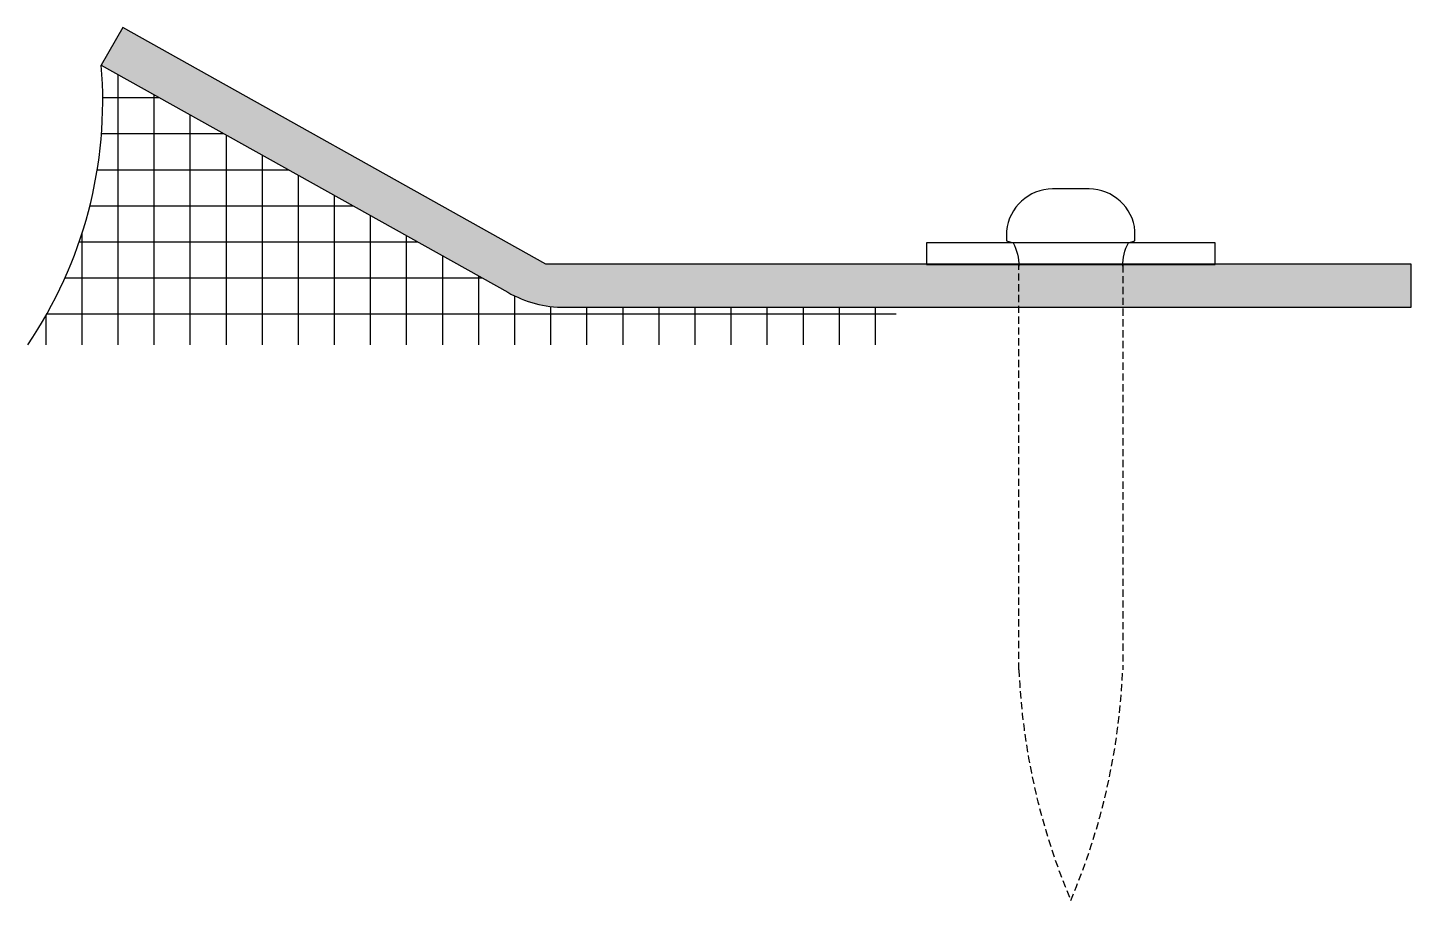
# Model space of a CAD drawing. Header units: millimetres. Extents: x -73550 to -72437, y 41766 to 43371.
# Drawn here: x -73312.87 to -73264.91, y 43238.87 to 43269.14 of the extents above; entities that cross this region are included whole.
import ezdxf

# ---------------------------------------------------------------- set-up
doc = ezdxf.new("R2010")
doc.units = ezdxf.units.MM
doc.linetypes.add('HIDDEN', pattern=[0.375, 0.25, -0.125])
for name, color, linetype in [('ART_BASKI CITA', 145, 'Continuous'), ('ART_SILIKON', 252, 'Continuous'), ('ART_TARAMA', 251, 'Continuous'), ('ART_VIDA', 65, 'Continuous')]:
    doc.layers.add(name, color=color, linetype=linetype)

# ---------------------------------------------------------------- blocks, each defined once
blk = doc.blocks.new('CIVI-22')
at = {"linetype": 'HIDDEN'}
blk.add_lwpolyline([(-1.8, 0.032), (-1.8, 14.062, -0.090362), (0, 22.062, -0.090362), (1.8, 14.062), (1.8, 0.032)], format="xyb", dxfattribs=at)
blk.add_lwpolyline([(5, 0), (-5, 0), (-5, -0.75), (5, -0.75), (5, 0)])
blk.add_lwpolyline([(-1.8, 0.062, -0.125882), (-2, -0.75), (-2.224, -0.812), (-2.224, -1.155, 0.388879), (-0.63, -2.615), (0.63, -2.615, 0.388879), (2.224, -1.155), (2.224, -0.812), (2, -0.75, -0.125882), (1.8, 0.062)], format="xyb")

msp = doc.modelspace()

# ---------------------------------------------------------------- hatches: boundary and pattern name
at = {"layer": 'ART_TARAMA'}
h = msp.add_hatch(color=256, dxfattribs=at)
edge = h.paths.add_edge_path()
edge.add_arc((-73294.251, 43263.439), 4, 240.3128, 270)
edge.add_line((-73294.251, 43259.439), (-73264.914, 43259.439))
edge.add_line((-73264.914, 43259.439), (-73264.914, 43260.939))
edge.add_line((-73264.914, 43260.939), (-73294.914, 43260.939))
edge.add_line((-73294.914, 43260.939), (-73309.576, 43269.141))
edge.add_line((-73309.576, 43269.141), (-73310.318, 43267.838))
edge.add_line((-73310.318, 43267.838), (-73296.232, 43259.964))
h = msp.add_hatch(dxfattribs=at)
h.set_pattern_fill('ANSI37', color=256, scale=10, angle=127.9992, style=0)
h.set_pattern_definition([(7e-12, (3008776.5152, 236171.713), (-2e-13, 1.25), []), (90, (3008776.5152, 236171.713), (-1.25, -2e-13), [])])
h.paths.add_polyline_path([(-73312.869, 43258.136), (-73282.771, 43258.136), (-73282.771, 43259.439), (-73294.251, 43259.439, -0.130264), (-73296.232, 43259.964), (-73310.318, 43267.838, -0.171599)])

# ---------------------------------------------------------------- linework, layer by layer
at = {"layer": 'ART_BASKI CITA', "ltscale": 100}
msp.add_lwpolyline([(-73296.232, 43259.964, 0.130264), (-73294.251, 43259.439), (-73264.914, 43259.439), (-73264.914, 43260.939), (-73294.914, 43260.939), (-73309.576, 43269.141), (-73310.318, 43267.838), (-73296.232, 43259.964)], format="xyb", dxfattribs=at)
at = {"layer": 'ART_SILIKON'}
msp.add_arc((-73325.313, 43266.594), 15.046, 325.7951, 4.7434, dxfattribs=at)

# ---------------------------------------------------------------- block references
at = {"layer": 'ART_VIDA', "color": 3, "rotation": 179.9999999998949}
msp.add_blockref('CIVI-22', (-73276.715, 43260.93), dxfattribs=at)

doc.saveas('drawing.dxf')
